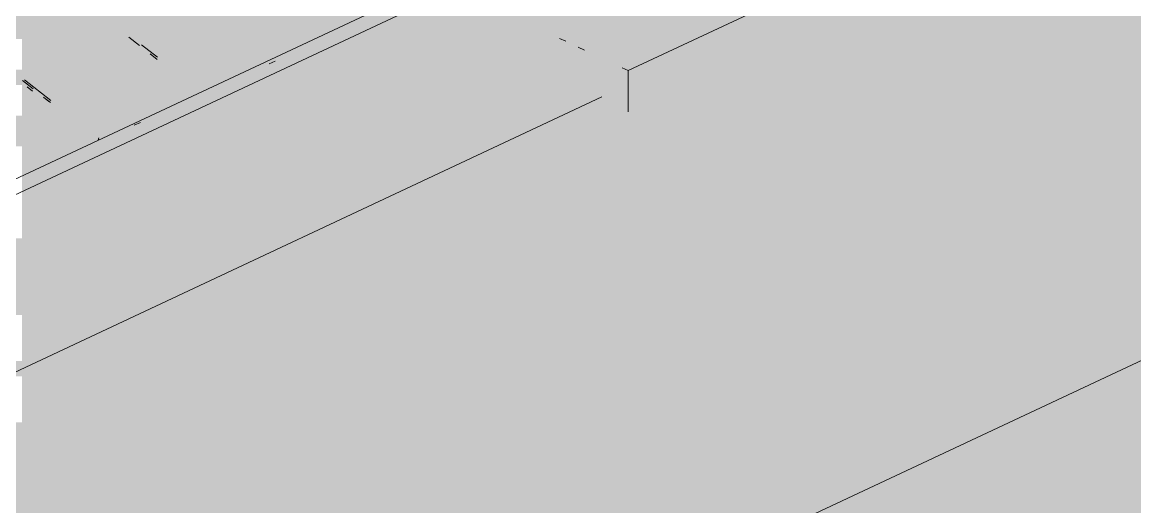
# Paper-space layout '03 3D Building and Roof' of a CAD drawing. Header units: millimetres. Extents: x 5 to 415, y 5 to 292.
# Drawn here: x 281.43 to 288.42, y 69.84 to 72.89 of the extents above; entities that cross this region are included whole.
import ezdxf

# ---------------------------------------------------------------- set-up
doc = ezdxf.new("R2010")
doc.units = ezdxf.units.MM
doc.layers.add('EXISTING', color=7, linetype='Continuous')
doc.layers.add('IMAGES', color=7, linetype='Continuous')

# ---------------------------------------------------------------- blocks, each defined once
blk = doc.blocks.new('SHEET_03')
at = {"layer": 'EXISTING', "color": 250, "lineweight": 9}
for p, q in [((263.2288, 58.9151), (329.7311, 90.136)), ((280.674, 71.5644), (284.4882, 73.355)), ((280.674, 71.4669), (284.4882, 73.2576)), ((285.2402, 72.5832), (286.6139, 73.2281)), ((282.1041, 72.7928), (282.1708, 72.7404)), ((282.2832, 72.6678), (282.1833, 72.7463)), ((284.8084, 72.7859), (284.8477, 72.7675)), ((282.2374, 72.6881), (282.2707, 72.662)), ((282.2802, 72.6541), (282.2469, 72.6803)), ((284.9262, 72.7306), (284.9654, 72.7122)), ((282.9846, 72.625), (283.0232, 72.6431)), ((285.2009, 72.6016), (285.2402, 72.5832)), ((281.6142, 72.3955), (281.4476, 72.5263)), ((285.2402, 72.5832), (285.2402, 72.3233)), ((281.4351, 72.5205), (281.5017, 72.4681)), ((281.4987, 72.4545), (281.4653, 72.4806)), ((278.4884, 69.3266), (285.0735, 72.4181)), ((281.5684, 72.4158), (281.6017, 72.3897)), ((281.6111, 72.3819), (281.5778, 72.408)), ((282.1375, 72.2394), (282.1761, 72.2575)), ((281.9111, 72.1464), (281.9141, 72.1601))]:
    blk.add_line(p, q, dxfattribs=at)
at = {"layer": 'IMAGES', "color": 7}
for points in [[(281.24, 72.8778), (281.7218, 72.8778), (281.24, 72.9742), (281.7218, 72.9742)], [(281.7218, 72.8778), (281.8182, 72.8778), (281.7218, 72.9742), (281.8182, 72.9742)], [(281.8182, 72.8778), (282.0109, 72.8778), (281.8182, 72.9742), (282.0109, 72.9742)], [(282.0109, 72.8778), (282.1073, 72.8778), (282.0109, 72.9742), (282.1073, 72.9742)], [(282.1073, 72.8778), (282.2036, 72.8778), (282.1073, 72.9742), (282.2036, 72.9742)], [(282.2036, 72.8778), (282.6855, 72.8778), (282.2036, 72.9742), (282.6855, 72.9742)], [(282.6855, 72.8778), (282.7818, 72.8778), (282.6855, 72.9742), (282.7818, 72.9742)], [(282.7818, 72.8778), (282.8782, 72.8778), (282.7818, 72.9742), (282.8782, 72.9742)], [(282.8782, 72.8778), (283.0709, 72.8778), (282.8782, 72.9742), (283.0709, 72.9742)], [(283.0709, 72.8778), (283.2636, 72.8778), (283.0709, 72.9742), (283.2636, 72.9742)], [(283.2636, 72.8778), (283.4564, 72.8778), (283.2636, 72.9742), (283.4564, 72.9742)], [(283.4564, 72.8778), (283.6491, 72.8778), (283.4564, 72.9742), (283.6491, 72.9742)], [(283.6491, 72.7814), (283.7455, 72.7814), (283.6491, 72.9742), (283.7455, 72.9742)], [(283.7455, 72.8778), (283.8418, 72.8778), (283.7455, 72.9742), (283.8418, 72.9742)], [(283.8418, 72.8778), (284.0345, 72.8778), (283.8418, 72.9742), (284.0345, 72.9742)], [(284.0345, 72.8778), (286.6364, 72.8778), (284.0345, 72.9742), (286.6364, 72.9742)], [(286.6364, 72.8778), (286.7327, 72.8778), (286.6364, 72.9742), (286.7327, 72.9742)], [(286.7327, 72.8778), (286.8291, 72.8778), (286.7327, 72.9742), (286.8291, 72.9742)], [(286.8291, 72.8778), (290.8764, 72.8778), (286.8291, 72.9742), (290.8764, 72.9742)], [(281.3364, 72.7814), (281.8182, 72.7814), (281.3364, 72.8778), (281.8182, 72.8778)], [(281.8182, 72.7814), (281.9145, 72.7814), (281.8182, 72.8778), (281.9145, 72.8778)], [(281.9145, 72.7814), (282.0109, 72.7814), (281.9145, 72.8778), (282.0109, 72.8778)], [(282.0109, 72.7814), (282.1073, 72.7814), (282.0109, 72.8778), (282.1073, 72.8778)], [(282.1073, 72.7814), (282.2036, 72.7814), (282.1073, 72.8778), (282.2036, 72.8778)], [(282.2036, 72.7814), (282.3, 72.7814), (282.2036, 72.8778), (282.3, 72.8778)], [(282.3, 72.7814), (282.7818, 72.7814), (282.3, 72.8778), (282.7818, 72.8778)], [(282.7818, 72.7814), (282.8782, 72.7814), (282.7818, 72.8778), (282.8782, 72.8778)], [(282.8782, 72.7814), (282.9745, 72.7814), (282.8782, 72.8778), (282.9745, 72.8778)], [(282.9745, 72.7814), (283.0709, 72.7814), (282.9745, 72.8778), (283.0709, 72.8778)], [(283.0709, 72.7814), (283.1673, 72.7814), (283.0709, 72.8778), (283.1673, 72.8778)], [(283.1673, 72.685), (283.2636, 72.685), (283.1673, 72.8778), (283.2636, 72.8778)], [(283.2636, 72.7814), (283.36, 72.7814), (283.2636, 72.8778), (283.36, 72.8778)], [(283.36, 72.7814), (283.4564, 72.7814), (283.36, 72.8778), (283.4564, 72.8778)], [(283.4564, 72.7814), (283.6491, 72.7814), (283.4564, 72.8778), (283.6491, 72.8778)], [(283.7455, 72.7814), (283.8418, 72.7814), (283.7455, 72.8778), (283.8418, 72.8778)], [(283.8418, 72.7814), (283.9382, 72.7814), (283.8418, 72.8778), (283.9382, 72.8778)], [(283.9382, 72.7814), (284.0345, 72.7814), (283.9382, 72.8778), (284.0345, 72.8778)], [(284.0345, 72.7814), (284.1309, 72.7814), (284.0345, 72.8778), (284.1309, 72.8778)], [(284.1309, 72.7814), (284.2273, 72.7814), (284.1309, 72.8778), (284.2273, 72.8778)], [(284.2273, 72.7814), (286.3473, 72.7814), (284.2273, 72.8778), (286.3473, 72.8778)], [(286.3473, 72.7814), (286.4436, 72.7814), (286.3473, 72.8778), (286.4436, 72.8778)], [(286.4436, 72.7814), (286.54, 72.7814), (286.4436, 72.8778), (286.54, 72.8778)], [(286.54, 72.7814), (286.6364, 72.7814), (286.54, 72.8778), (286.6364, 72.8778)], [(286.6364, 72.7814), (286.7327, 72.7814), (286.6364, 72.8778), (286.7327, 72.8778)], [(286.7327, 72.7814), (290.6836, 72.7814), (286.7327, 72.8778), (290.6836, 72.8778)], [(281.4327, 72.685), (281.9145, 72.685), (281.4327, 72.7814), (281.9145, 72.7814)], [(281.9145, 72.685), (282.0109, 72.685), (281.9145, 72.7814), (282.0109, 72.7814)], [(282.0109, 72.685), (282.1073, 72.685), (282.0109, 72.7814), (282.1073, 72.7814)], [(282.1073, 72.685), (282.3, 72.685), (282.1073, 72.7814), (282.3, 72.7814)], [(282.3, 72.685), (282.4927, 72.685), (282.3, 72.7814), (282.4927, 72.7814)], [(282.4927, 72.685), (282.6855, 72.685), (282.4927, 72.7814), (282.6855, 72.7814)], [(282.6855, 72.685), (282.8782, 72.685), (282.6855, 72.7814), (282.8782, 72.7814)], [(282.8782, 72.685), (282.9745, 72.685), (282.8782, 72.7814), (282.9745, 72.7814)], [(282.9745, 72.5886), (283.0709, 72.5886), (282.9745, 72.7814), (283.0709, 72.7814)], [(283.0709, 72.685), (283.1673, 72.685), (283.0709, 72.7814), (283.1673, 72.7814)], [(283.2636, 72.685), (283.36, 72.685), (283.2636, 72.7814), (283.36, 72.7814)], [(283.36, 72.685), (283.4564, 72.685), (283.36, 72.7814), (283.4564, 72.7814)], [(283.4564, 72.685), (283.6491, 72.685), (283.4564, 72.7814), (283.6491, 72.7814)], [(283.6491, 72.685), (283.7455, 72.685), (283.6491, 72.7814), (283.7455, 72.7814)], [(283.7455, 72.685), (283.8418, 72.685), (283.7455, 72.7814), (283.8418, 72.7814)], [(283.8418, 72.685), (283.9382, 72.685), (283.8418, 72.7814), (283.9382, 72.7814)], [(283.9382, 72.685), (284.0345, 72.685), (283.9382, 72.7814), (284.0345, 72.7814)], [(284.0345, 72.685), (284.1309, 72.685), (284.0345, 72.7814), (284.1309, 72.7814)], [(284.1309, 72.685), (284.2273, 72.685), (284.1309, 72.7814), (284.2273, 72.7814)], [(284.2273, 72.685), (284.3236, 72.685), (284.2273, 72.7814), (284.3236, 72.7814)], [(284.3236, 72.685), (286.1545, 72.685), (284.3236, 72.7814), (286.1545, 72.7814)], [(286.1545, 72.685), (286.3473, 72.685), (286.1545, 72.7814), (286.3473, 72.7814)], [(286.3473, 72.685), (286.4436, 72.685), (286.3473, 72.7814), (286.4436, 72.7814)], [(286.4436, 72.685), (286.54, 72.685), (286.4436, 72.7814), (286.54, 72.7814)], [(286.54, 72.685), (290.5873, 72.685), (286.54, 72.7814), (290.5873, 72.7814)], [(281.4327, 72.5886), (281.5291, 72.5886), (281.4327, 72.685), (281.5291, 72.685)], [(281.5291, 72.5886), (282.1073, 72.5886), (281.5291, 72.685), (282.1073, 72.685)], [(282.1073, 72.5886), (282.2036, 72.5886), (282.1073, 72.685), (282.2036, 72.685)], [(282.2036, 72.5886), (282.3964, 72.5886), (282.2036, 72.685), (282.3964, 72.685)], [(282.3964, 72.5886), (282.4927, 72.5886), (282.3964, 72.685), (282.4927, 72.685)], [(282.4927, 72.5886), (282.6855, 72.5886), (282.4927, 72.685), (282.6855, 72.685)], [(282.6855, 72.5886), (282.8782, 72.5886), (282.6855, 72.685), (282.8782, 72.685)], [(282.8782, 72.5886), (282.9745, 72.5886), (282.8782, 72.685), (282.9745, 72.685)], [(283.0709, 72.5886), (283.1673, 72.5886), (283.0709, 72.685), (283.1673, 72.685)], [(283.1673, 72.5886), (283.2636, 72.5886), (283.1673, 72.685), (283.2636, 72.685)], [(283.2636, 72.5886), (283.36, 72.5886), (283.2636, 72.685), (283.36, 72.685)], [(283.36, 72.5886), (283.4564, 72.5886), (283.36, 72.685), (283.4564, 72.685)], [(283.4564, 72.5886), (283.7455, 72.5886), (283.4564, 72.685), (283.7455, 72.685)], [(283.7455, 72.5886), (284.1309, 72.5886), (283.7455, 72.685), (284.1309, 72.685)], [(284.1309, 72.5886), (284.2273, 72.5886), (284.1309, 72.685), (284.2273, 72.685)], [(284.2273, 72.5886), (284.3236, 72.5886), (284.2273, 72.685), (284.3236, 72.685)], [(284.3236, 72.5886), (284.42, 72.5886), (284.3236, 72.685), (284.42, 72.685)], [(284.42, 72.5886), (284.5164, 72.5886), (284.42, 72.685), (284.5164, 72.685)], [(284.5164, 72.5886), (284.6127, 72.5886), (284.5164, 72.685), (284.6127, 72.685)], [(284.6127, 72.5886), (285.9618, 72.5886), (284.6127, 72.685), (285.9618, 72.685)], [(285.9618, 72.5886), (286.0582, 72.5886), (285.9618, 72.685), (286.0582, 72.685)], [(286.0582, 72.5886), (286.1545, 72.5886), (286.0582, 72.685), (286.1545, 72.685)], [(286.1545, 72.5886), (286.3473, 72.5886), (286.1545, 72.685), (286.3473, 72.685)], [(286.3473, 72.5886), (286.4436, 72.5886), (286.3473, 72.685), (286.4436, 72.685)], [(286.4436, 72.5886), (290.4909, 72.5886), (286.4436, 72.685), (290.4909, 72.685)], [(281.3364, 72.4922), (281.5291, 72.4922), (281.3364, 72.5886), (281.5291, 72.5886)], [(281.5291, 72.4922), (281.6255, 72.4922), (281.5291, 72.5886), (281.6255, 72.5886)], [(281.6255, 72.4922), (282.2036, 72.4922), (281.6255, 72.5886), (282.2036, 72.5886)], [(282.2036, 72.4922), (282.3, 72.4922), (282.2036, 72.5886), (282.3, 72.5886)], [(282.3, 72.4922), (282.3964, 72.4922), (282.3, 72.5886), (282.3964, 72.5886)], [(282.3964, 72.4922), (282.4927, 72.4922), (282.3964, 72.5886), (282.4927, 72.5886)], [(282.4927, 72.4922), (282.5891, 72.4922), (282.4927, 72.5886), (282.5891, 72.5886)], [(282.5891, 72.4922), (282.6855, 72.4922), (282.5891, 72.5886), (282.6855, 72.5886)], [(282.6855, 72.4922), (282.7818, 72.4922), (282.6855, 72.5886), (282.7818, 72.5886)], [(282.7818, 72.4922), (282.8782, 72.4922), (282.7818, 72.5886), (282.8782, 72.5886)], [(282.8782, 72.4922), (283.0709, 72.4922), (282.8782, 72.5886), (283.0709, 72.5886)], [(283.0709, 72.4922), (283.1673, 72.4922), (283.0709, 72.5886), (283.1673, 72.5886)], [(283.1673, 72.4922), (283.2636, 72.4922), (283.1673, 72.5886), (283.2636, 72.5886)], [(283.2636, 72.4922), (283.4564, 72.4922), (283.2636, 72.5886), (283.4564, 72.5886)], [(283.4564, 72.4922), (284.3236, 72.4922), (283.4564, 72.5886), (284.3236, 72.5886)], [(284.3236, 72.4922), (284.42, 72.4922), (284.3236, 72.5886), (284.42, 72.5886)], [(284.42, 72.4922), (284.5164, 72.4922), (284.42, 72.5886), (284.5164, 72.5886)], [(284.5164, 72.4922), (284.6127, 72.4922), (284.5164, 72.5886), (284.6127, 72.5886)], [(284.6127, 72.4922), (284.7091, 72.4922), (284.6127, 72.5886), (284.7091, 72.5886)], [(284.7091, 72.4922), (285.7691, 72.4922), (284.7091, 72.5886), (285.7691, 72.5886)], [(285.7691, 72.4922), (285.9618, 72.4922), (285.7691, 72.5886), (285.9618, 72.5886)], [(285.9618, 72.4922), (286.0582, 72.4922), (285.9618, 72.5886), (286.0582, 72.5886)], [(286.0582, 72.4922), (286.1545, 72.4922), (286.0582, 72.5886), (286.1545, 72.5886)], [(286.1545, 72.4922), (290.0091, 72.4922), (286.1545, 72.5886), (290.0091, 72.5886)], [(281.4327, 72.3958), (281.6255, 72.3958), (281.4327, 72.4922), (281.6255, 72.4922)], [(281.6255, 72.3958), (281.7218, 72.3958), (281.6255, 72.4922), (281.7218, 72.4922)], [(281.7218, 72.3958), (281.8182, 72.3958), (281.7218, 72.4922), (281.8182, 72.4922)], [(281.8182, 72.3958), (282.1073, 72.3958), (281.8182, 72.4922), (282.1073, 72.4922)], [(282.1073, 72.3958), (282.2036, 72.3958), (282.1073, 72.4922), (282.2036, 72.4922)], [(282.2036, 72.3958), (282.3, 72.3958), (282.2036, 72.4922), (282.3, 72.4922)], [(282.3, 72.3958), (282.4927, 72.3958), (282.3, 72.4922), (282.4927, 72.4922)], [(282.4927, 72.3958), (282.5891, 72.3958), (282.4927, 72.4922), (282.5891, 72.4922)], [(282.5891, 72.3958), (282.6855, 72.3958), (282.5891, 72.4922), (282.6855, 72.4922)], [(282.6855, 72.3958), (282.7818, 72.3958), (282.6855, 72.4922), (282.7818, 72.4922)], [(282.7818, 72.3958), (282.8782, 72.3958), (282.7818, 72.4922), (282.8782, 72.4922)], [(282.8782, 72.3958), (282.9745, 72.3958), (282.8782, 72.4922), (282.9745, 72.4922)], [(282.9745, 72.3958), (283.0709, 72.3958), (282.9745, 72.4922), (283.0709, 72.4922)], [(283.0709, 72.3958), (283.2636, 72.3958), (283.0709, 72.4922), (283.2636, 72.4922)], [(283.2636, 72.3958), (284.42, 72.3958), (283.2636, 72.4922), (284.42, 72.4922)], [(284.42, 72.3958), (284.5164, 72.3958), (284.42, 72.4922), (284.5164, 72.4922)], [(284.5164, 72.3958), (284.7091, 72.3958), (284.5164, 72.4922), (284.7091, 72.4922)], [(284.7091, 72.3958), (284.8055, 72.3958), (284.7091, 72.4922), (284.8055, 72.4922)], [(284.8055, 72.3958), (284.9018, 72.3958), (284.8055, 72.4922), (284.9018, 72.4922)], [(284.9018, 72.3958), (285.5764, 72.3958), (284.9018, 72.4922), (285.5764, 72.4922)], [(285.5764, 72.3958), (285.6727, 72.3958), (285.5764, 72.4922), (285.6727, 72.4922)], [(285.6727, 72.3958), (285.7691, 72.3958), (285.6727, 72.4922), (285.7691, 72.4922)], [(285.7691, 72.3958), (285.9618, 72.3958), (285.7691, 72.4922), (285.9618, 72.4922)], [(285.9618, 72.3958), (286.0582, 72.3958), (285.9618, 72.4922), (286.0582, 72.4922)], [(286.0582, 72.3958), (289.9127, 72.3958), (286.0582, 72.4922), (289.9127, 72.4922)], [(281.4327, 72.2994), (281.5291, 72.2994), (281.4327, 72.3958), (281.5291, 72.3958)], [(281.5291, 72.2994), (281.6255, 72.2994), (281.5291, 72.3958), (281.6255, 72.3958)], [(281.6255, 72.2994), (281.7218, 72.2994), (281.6255, 72.3958), (281.7218, 72.3958)], [(281.7218, 72.2994), (281.8182, 72.2994), (281.7218, 72.3958), (281.8182, 72.3958)], [(281.8182, 72.2994), (282.1073, 72.2994), (281.8182, 72.3958), (282.1073, 72.3958)], [(282.1073, 72.2994), (282.2036, 72.2994), (282.1073, 72.3958), (282.2036, 72.3958)], [(282.2036, 72.2994), (282.3964, 72.2994), (282.2036, 72.3958), (282.3964, 72.3958)], [(282.3964, 72.2994), (282.4927, 72.2994), (282.3964, 72.3958), (282.4927, 72.3958)], [(282.4927, 72.2994), (282.6855, 72.2994), (282.4927, 72.3958), (282.6855, 72.3958)], [(282.6855, 72.2994), (282.7818, 72.2994), (282.6855, 72.3958), (282.7818, 72.3958)], [(282.7818, 72.2994), (282.8782, 72.2994), (282.7818, 72.3958), (282.8782, 72.3958)], [(282.8782, 72.2994), (283.0709, 72.2994), (282.8782, 72.3958), (283.0709, 72.3958)], [(283.0709, 72.2994), (284.2273, 72.2994), (283.0709, 72.3958), (284.2273, 72.3958)], [(284.2273, 72.2994), (284.3236, 72.2994), (284.2273, 72.3958), (284.3236, 72.3958)], [(284.3236, 72.2994), (284.5164, 72.2994), (284.3236, 72.3958), (284.5164, 72.3958)], [(284.5164, 72.2994), (284.6127, 72.2994), (284.5164, 72.3958), (284.6127, 72.3958)], [(284.6127, 72.2994), (284.7091, 72.2994), (284.6127, 72.3958), (284.7091, 72.3958)], [(284.7091, 72.2994), (285.0945, 72.2994), (284.7091, 72.3958), (285.0945, 72.3958)], [(285.0945, 72.2994), (285.1909, 72.2994), (285.0945, 72.3958), (285.1909, 72.3958)], [(285.1909, 72.2994), (285.2873, 72.2994), (285.1909, 72.3958), (285.2873, 72.3958)], [(285.2873, 72.2994), (285.48, 72.2994), (285.2873, 72.3958), (285.48, 72.3958)], [(285.48, 72.2994), (285.5764, 72.2994), (285.48, 72.3958), (285.5764, 72.3958)], [(285.5764, 72.2994), (285.7691, 72.2994), (285.5764, 72.3958), (285.7691, 72.3958)], [(285.7691, 72.2994), (289.72, 72.2994), (285.7691, 72.3958), (289.72, 72.3958)], [(281.0473, 72.203), (281.5291, 72.203), (281.0473, 72.2994), (281.5291, 72.2994)], [(281.5291, 72.203), (281.6255, 72.203), (281.5291, 72.2994), (281.6255, 72.2994)], [(281.6255, 72.203), (281.7218, 72.203), (281.6255, 72.2994), (281.7218, 72.2994)], [(281.7218, 72.203), (281.8182, 72.203), (281.7218, 72.2994), (281.8182, 72.2994)], [(281.8182, 72.203), (281.9145, 72.203), (281.8182, 72.2994), (281.9145, 72.2994)], [(281.9145, 72.1065), (282.0109, 72.1065), (281.9145, 72.2994), (282.0109, 72.2994)], [(282.0109, 72.203), (282.1073, 72.203), (282.0109, 72.2994), (282.1073, 72.2994)], [(282.1073, 72.203), (282.2036, 72.203), (282.1073, 72.2994), (282.2036, 72.2994)], [(282.2036, 72.203), (282.3, 72.203), (282.2036, 72.2994), (282.3, 72.2994)], [(282.3, 72.203), (282.4927, 72.203), (282.3, 72.2994), (282.4927, 72.2994)], [(282.4927, 72.203), (282.5891, 72.203), (282.4927, 72.2994), (282.5891, 72.2994)], [(282.5891, 72.203), (282.6855, 72.203), (282.5891, 72.2994), (282.6855, 72.2994)], [(282.6855, 72.203), (282.8782, 72.203), (282.6855, 72.2994), (282.8782, 72.2994)], [(282.8782, 72.203), (284.1309, 72.203), (282.8782, 72.2994), (284.1309, 72.2994)], [(284.1309, 72.203), (284.2273, 72.203), (284.1309, 72.2994), (284.2273, 72.2994)], [(284.2273, 72.203), (284.3236, 72.203), (284.2273, 72.2994), (284.3236, 72.2994)], [(284.3236, 72.203), (284.42, 72.203), (284.3236, 72.2994), (284.42, 72.2994)], [(284.42, 72.203), (284.5164, 72.203), (284.42, 72.2994), (284.5164, 72.2994)], [(284.5164, 72.203), (284.6127, 72.203), (284.5164, 72.2994), (284.6127, 72.2994)], [(284.6127, 72.203), (284.8055, 72.203), (284.6127, 72.2994), (284.8055, 72.2994)], [(284.8055, 72.203), (284.9018, 72.203), (284.8055, 72.2994), (284.9018, 72.2994)], [(284.9018, 72.203), (284.9982, 72.203), (284.9018, 72.2994), (284.9982, 72.2994)], [(284.9982, 72.203), (285.0945, 72.203), (284.9982, 72.2994), (285.0945, 72.2994)], [(285.0945, 72.203), (285.1909, 72.203), (285.0945, 72.2994), (285.1909, 72.2994)], [(285.1909, 72.203), (285.2873, 72.203), (285.1909, 72.2994), (285.2873, 72.2994)], [(285.2873, 72.203), (285.5764, 72.203), (285.2873, 72.2994), (285.5764, 72.2994)], [(285.5764, 72.203), (289.4309, 72.203), (285.5764, 72.2994), (289.4309, 72.2994)], [(281.1436, 72.1065), (281.5291, 72.1065), (281.1436, 72.203), (281.5291, 72.203)], [(281.5291, 72.1065), (281.6255, 72.1065), (281.5291, 72.203), (281.6255, 72.203)], [(281.6255, 72.1065), (281.7218, 72.1065), (281.6255, 72.203), (281.7218, 72.203)], [(281.7218, 72.1065), (281.9145, 72.1065), (281.7218, 72.203), (281.9145, 72.203)], [(282.0109, 72.1065), (282.1073, 72.1065), (282.0109, 72.203), (282.1073, 72.203)], [(282.1073, 72.1065), (282.2036, 72.1065), (282.1073, 72.203), (282.2036, 72.203)], [(282.2036, 72.1065), (282.3, 72.1065), (282.2036, 72.203), (282.3, 72.203)], [(282.3, 72.1065), (282.3964, 72.1065), (282.3, 72.203), (282.3964, 72.203)], [(282.3964, 72.1065), (282.4927, 72.1065), (282.3964, 72.203), (282.4927, 72.203)], [(282.4927, 72.1065), (282.6855, 72.1065), (282.4927, 72.203), (282.6855, 72.203)], [(282.6855, 72.1065), (283.8418, 72.1065), (282.6855, 72.203), (283.8418, 72.203)], [(283.8418, 72.1065), (284.0345, 72.1065), (283.8418, 72.203), (284.0345, 72.203)], [(284.0345, 72.1065), (284.1309, 72.1065), (284.0345, 72.203), (284.1309, 72.203)], [(284.1309, 72.1065), (284.2273, 72.1065), (284.1309, 72.203), (284.2273, 72.203)], [(284.2273, 72.1065), (284.3236, 72.1065), (284.2273, 72.203), (284.3236, 72.203)], [(284.3236, 72.1065), (284.6127, 72.1065), (284.3236, 72.203), (284.6127, 72.203)], [(284.6127, 72.1065), (284.7091, 72.1065), (284.6127, 72.203), (284.7091, 72.203)], [(284.7091, 72.1065), (284.8055, 72.1065), (284.7091, 72.203), (284.8055, 72.203)], [(284.8055, 72.1065), (284.9018, 72.1065), (284.8055, 72.203), (284.9018, 72.203)], [(284.9018, 72.1065), (285.0945, 72.1065), (284.9018, 72.203), (285.0945, 72.203)], [(285.0945, 72.1065), (285.1909, 72.1065), (285.0945, 72.203), (285.1909, 72.203)], [(285.1909, 72.1065), (285.2873, 72.1065), (285.1909, 72.203), (285.2873, 72.203)], [(285.2873, 72.1065), (289.3345, 72.1065), (285.2873, 72.203), (289.3345, 72.203)], [(281.4327, 72.0101), (281.5291, 72.0101), (281.4327, 72.1065), (281.5291, 72.1065)], [(281.5291, 72.0101), (281.6255, 72.0101), (281.5291, 72.1065), (281.6255, 72.1065)], [(281.6255, 72.0101), (281.7218, 72.0101), (281.6255, 72.1065), (281.7218, 72.1065)], [(281.7218, 72.0101), (281.8182, 72.0101), (281.7218, 72.1065), (281.8182, 72.1065)], [(281.8182, 72.0101), (281.9145, 72.0101), (281.8182, 72.1065), (281.9145, 72.1065)], [(281.9145, 72.0101), (282.0109, 72.0101), (281.9145, 72.1065), (282.0109, 72.1065)], [(282.0109, 72.0101), (282.1073, 72.0101), (282.0109, 72.1065), (282.1073, 72.1065)], [(282.1073, 72.0101), (282.3, 72.0101), (282.1073, 72.1065), (282.3, 72.1065)], [(282.3, 72.0101), (282.3964, 72.0101), (282.3, 72.1065), (282.3964, 72.1065)], [(282.3964, 72.0101), (282.4927, 72.0101), (282.3964, 72.1065), (282.4927, 72.1065)], [(282.4927, 72.0101), (283.6491, 72.0101), (282.4927, 72.1065), (283.6491, 72.1065)], [(283.6491, 72.0101), (283.8418, 72.0101), (283.6491, 72.1065), (283.8418, 72.1065)], [(283.8418, 72.0101), (283.9382, 72.0101), (283.8418, 72.1065), (283.9382, 72.1065)], [(283.9382, 72.0101), (284.0345, 72.0101), (283.9382, 72.1065), (284.0345, 72.1065)], [(284.0345, 72.0101), (284.1309, 72.0101), (284.0345, 72.1065), (284.1309, 72.1065)], [(284.1309, 72.0101), (284.3236, 72.0101), (284.1309, 72.1065), (284.3236, 72.1065)], [(284.3236, 72.0101), (284.42, 72.0101), (284.3236, 72.1065), (284.42, 72.1065)], [(284.42, 72.0101), (284.5164, 72.0101), (284.42, 72.1065), (284.5164, 72.1065)], [(284.5164, 72.0101), (284.6127, 72.0101), (284.5164, 72.1065), (284.6127, 72.1065)], [(284.6127, 72.0101), (284.7091, 72.0101), (284.6127, 72.1065), (284.7091, 72.1065)], [(284.7091, 72.0101), (284.8055, 72.0101), (284.7091, 72.1065), (284.8055, 72.1065)], [(284.8055, 72.0101), (284.9018, 72.0101), (284.8055, 72.1065), (284.9018, 72.1065)], [(284.9018, 72.0101), (289.2382, 72.0101), (284.9018, 72.1065), (289.2382, 72.1065)], [(281.4327, 71.9137), (281.5291, 71.9137), (281.4327, 72.0101), (281.5291, 72.0101)], [(281.5291, 71.9137), (281.6255, 71.9137), (281.5291, 72.0101), (281.6255, 72.0101)], [(281.6255, 71.9137), (281.7218, 71.9137), (281.6255, 72.0101), (281.7218, 72.0101)], [(281.7218, 71.9137), (281.8182, 71.9137), (281.7218, 72.0101), (281.8182, 72.0101)], [(281.8182, 71.9137), (281.9145, 71.9137), (281.8182, 72.0101), (281.9145, 72.0101)], [(281.9145, 71.9137), (282.0109, 71.9137), (281.9145, 72.0101), (282.0109, 72.0101)], [(282.0109, 71.9137), (282.1073, 71.9137), (282.0109, 72.0101), (282.1073, 72.0101)], [(282.1073, 71.9137), (282.3, 71.9137), (282.1073, 72.0101), (282.3, 72.0101)], [(282.3, 71.9137), (283.5527, 71.9137), (282.3, 72.0101), (283.5527, 72.0101)], [(283.5527, 71.9137), (283.6491, 71.9137), (283.5527, 72.0101), (283.6491, 72.0101)], [(283.6491, 71.9137), (283.7455, 71.9137), (283.6491, 72.0101), (283.7455, 72.0101)], [(283.7455, 71.9137), (283.8418, 71.9137), (283.7455, 72.0101), (283.8418, 72.0101)], [(283.8418, 71.9137), (284.2273, 71.9137), (283.8418, 72.0101), (284.2273, 72.0101)], [(284.2273, 71.9137), (284.3236, 71.9137), (284.2273, 72.0101), (284.3236, 72.0101)], [(284.3236, 71.9137), (284.42, 71.9137), (284.3236, 72.0101), (284.42, 72.0101)], [(284.42, 71.9137), (284.5164, 71.9137), (284.42, 72.0101), (284.5164, 72.0101)], [(284.5164, 71.9137), (284.6127, 71.9137), (284.5164, 72.0101), (284.6127, 72.0101)], [(284.6127, 71.9137), (284.7091, 71.9137), (284.6127, 72.0101), (284.7091, 72.0101)], [(284.7091, 71.9137), (288.8527, 71.9137), (284.7091, 72.0101), (288.8527, 72.0101)], [(281.4327, 71.7209), (281.5291, 71.7209), (281.4327, 71.9137), (281.5291, 71.9137)], [(281.5291, 71.8173), (281.6255, 71.8173), (281.5291, 71.9137), (281.6255, 71.9137)], [(281.6255, 71.8173), (281.7218, 71.8173), (281.6255, 71.9137), (281.7218, 71.9137)], [(281.7218, 71.8173), (281.8182, 71.8173), (281.7218, 71.9137), (281.8182, 71.9137)], [(281.8182, 71.8173), (282.0109, 71.8173), (281.8182, 71.9137), (282.0109, 71.9137)], [(282.0109, 71.8173), (283.2636, 71.8173), (282.0109, 71.9137), (283.2636, 71.9137)], [(283.2636, 71.8173), (283.4564, 71.8173), (283.2636, 71.9137), (283.4564, 71.9137)], [(283.4564, 71.8173), (283.5527, 71.8173), (283.4564, 71.9137), (283.5527, 71.9137)], [(283.5527, 71.8173), (283.6491, 71.8173), (283.5527, 71.9137), (283.6491, 71.9137)], [(283.6491, 71.8173), (283.7455, 71.8173), (283.6491, 71.9137), (283.7455, 71.9137)], [(283.7455, 71.8173), (284.0345, 71.8173), (283.7455, 71.9137), (284.0345, 71.9137)], [(284.0345, 71.8173), (284.1309, 71.8173), (284.0345, 71.9137), (284.1309, 71.9137)], [(284.1309, 71.8173), (284.2273, 71.8173), (284.1309, 71.9137), (284.2273, 71.9137)], [(284.2273, 71.8173), (284.42, 71.8173), (284.2273, 71.9137), (284.42, 71.9137)], [(284.42, 71.8173), (288.5636, 71.8173), (284.42, 71.9137), (288.5636, 71.9137)], [(281.5291, 71.7209), (281.6255, 71.7209), (281.5291, 71.8173), (281.6255, 71.8173)], [(281.6255, 71.7209), (281.7218, 71.7209), (281.6255, 71.8173), (281.7218, 71.8173)], [(281.7218, 71.7209), (281.8182, 71.7209), (281.7218, 71.8173), (281.8182, 71.8173)], [(281.8182, 71.7209), (283.0709, 71.7209), (281.8182, 71.8173), (283.0709, 71.8173)], [(283.0709, 71.7209), (283.1673, 71.7209), (283.0709, 71.8173), (283.1673, 71.8173)], [(283.1673, 71.7209), (283.2636, 71.7209), (283.1673, 71.8173), (283.2636, 71.8173)], [(283.2636, 71.7209), (283.36, 71.7209), (283.2636, 71.8173), (283.36, 71.8173)], [(283.36, 71.7209), (283.4564, 71.7209), (283.36, 71.8173), (283.4564, 71.8173)], [(283.4564, 71.7209), (283.5527, 71.7209), (283.4564, 71.8173), (283.5527, 71.8173)], [(283.5527, 71.7209), (283.8418, 71.7209), (283.5527, 71.8173), (283.8418, 71.8173)], [(283.8418, 71.7209), (283.9382, 71.7209), (283.8418, 71.8173), (283.9382, 71.8173)], [(283.9382, 71.7209), (284.0345, 71.7209), (283.9382, 71.8173), (284.0345, 71.8173)], [(284.0345, 71.7209), (284.1309, 71.7209), (284.0345, 71.8173), (284.1309, 71.8173)], [(284.1309, 71.7209), (284.2273, 71.7209), (284.1309, 71.8173), (284.2273, 71.8173)], [(284.2273, 71.7209), (288.4673, 71.7209), (284.2273, 71.8173), (288.4673, 71.8173)], [(281.4327, 71.6245), (281.6255, 71.6245), (281.4327, 71.7209), (281.6255, 71.7209)], [(281.6255, 71.6245), (281.7218, 71.6245), (281.6255, 71.7209), (281.7218, 71.7209)], [(281.7218, 71.6245), (282.8782, 71.6245), (281.7218, 71.7209), (282.8782, 71.7209)], [(282.8782, 71.6245), (283.0709, 71.6245), (282.8782, 71.7209), (283.0709, 71.7209)], [(283.0709, 71.6245), (283.1673, 71.6245), (283.0709, 71.7209), (283.1673, 71.7209)], [(283.1673, 71.6245), (283.2636, 71.6245), (283.1673, 71.7209), (283.2636, 71.7209)], [(283.2636, 71.6245), (283.36, 71.6245), (283.2636, 71.7209), (283.36, 71.7209)], [(283.36, 71.6245), (283.6491, 71.6245), (283.36, 71.7209), (283.6491, 71.7209)], [(283.6491, 71.6245), (283.7455, 71.6245), (283.6491, 71.7209), (283.7455, 71.7209)], [(283.7455, 71.6245), (283.8418, 71.6245), (283.7455, 71.7209), (283.8418, 71.7209)], [(283.8418, 71.6245), (284.0345, 71.6245), (283.8418, 71.7209), (284.0345, 71.7209)], [(284.0345, 71.6245), (284.1309, 71.6245), (284.0345, 71.7209), (284.1309, 71.7209)], [(284.1309, 71.6245), (288.1782, 71.6245), (284.1309, 71.7209), (288.1782, 71.7209)], [(288.1782, 71.6245), (288.2745, 71.6245), (288.1782, 71.7209), (288.2745, 71.7209)], [(288.2745, 71.6245), (288.3709, 71.6245), (288.2745, 71.7209), (288.3709, 71.7209)], [(288.3709, 71.6245), (288.4673, 71.6245), (288.3709, 71.7209), (288.4673, 71.7209)], [(281.4327, 71.5281), (282.6855, 71.5281), (281.4327, 71.6245), (282.6855, 71.6245)], [(282.6855, 71.5281), (282.8782, 71.5281), (282.6855, 71.6245), (282.8782, 71.6245)], [(282.8782, 71.5281), (282.9745, 71.5281), (282.8782, 71.6245), (282.9745, 71.6245)], [(282.9745, 71.5281), (283.0709, 71.5281), (282.9745, 71.6245), (283.0709, 71.6245)], [(283.0709, 71.5281), (283.1673, 71.5281), (283.0709, 71.6245), (283.1673, 71.6245)], [(283.1673, 71.5281), (283.2636, 71.5281), (283.1673, 71.6245), (283.2636, 71.6245)], [(283.2636, 71.5281), (283.4564, 71.5281), (283.2636, 71.6245), (283.4564, 71.6245)], [(283.4564, 71.5281), (283.5527, 71.5281), (283.4564, 71.6245), (283.5527, 71.6245)], [(283.5527, 71.5281), (283.6491, 71.5281), (283.5527, 71.6245), (283.6491, 71.6245)], [(283.6491, 71.5281), (283.7455, 71.5281), (283.6491, 71.6245), (283.7455, 71.6245)], [(283.7455, 71.5281), (283.8418, 71.5281), (283.7455, 71.6245), (283.8418, 71.6245)], [(283.8418, 71.5281), (288.0818, 71.5281), (283.8418, 71.6245), (288.0818, 71.6245)], [(288.0818, 71.5281), (288.2745, 71.5281), (288.0818, 71.6245), (288.2745, 71.6245)], [(288.2745, 71.5281), (288.3709, 71.5281), (288.2745, 71.6245), (288.3709, 71.6245)], [(288.3709, 71.5281), (288.4673, 71.5281), (288.3709, 71.6245), (288.4673, 71.6245)], [(281.3364, 71.4317), (282.3964, 71.4317), (281.3364, 71.5281), (282.3964, 71.5281)], [(282.3964, 71.4317), (282.4927, 71.4317), (282.3964, 71.5281), (282.4927, 71.5281)], [(282.4927, 71.4317), (282.5891, 71.4317), (282.4927, 71.5281), (282.5891, 71.5281)], [(282.5891, 71.4317), (282.6855, 71.4317), (282.5891, 71.5281), (282.6855, 71.5281)], [(282.6855, 71.4317), (282.8782, 71.4317), (282.6855, 71.5281), (282.8782, 71.5281)], [(282.8782, 71.4317), (283.1673, 71.4317), (282.8782, 71.5281), (283.1673, 71.5281)], [(283.1673, 71.4317), (283.2636, 71.4317), (283.1673, 71.5281), (283.2636, 71.5281)], [(283.2636, 71.4317), (283.36, 71.4317), (283.2636, 71.5281), (283.36, 71.5281)], [(283.36, 71.4317), (283.4564, 71.4317), (283.36, 71.5281), (283.4564, 71.5281)], [(283.4564, 71.4317), (283.6491, 71.4317), (283.4564, 71.5281), (283.6491, 71.5281)], [(283.6491, 71.4317), (283.7455, 71.4317), (283.6491, 71.5281), (283.7455, 71.5281)], [(283.7455, 71.4317), (287.8891, 71.4317), (283.7455, 71.5281), (287.8891, 71.5281)], [(287.8891, 71.4317), (287.9855, 71.4317), (287.8891, 71.5281), (287.9855, 71.5281)], [(287.9855, 71.4317), (288.0818, 71.4317), (287.9855, 71.5281), (288.0818, 71.5281)], [(288.0818, 71.4317), (288.1782, 71.4317), (288.0818, 71.5281), (288.1782, 71.5281)], [(288.1782, 71.4317), (288.2745, 71.4317), (288.1782, 71.5281), (288.2745, 71.5281)], [(288.2745, 71.4317), (289.6236, 71.4317), (288.2745, 71.5281), (289.6236, 71.5281)], [(280.9509, 71.3353), (282.2036, 71.3353), (280.9509, 71.4317), (282.2036, 71.4317)], [(282.2036, 71.3353), (282.3, 71.3353), (282.2036, 71.4317), (282.3, 71.4317)], [(282.3, 71.3353), (282.3964, 71.3353), (282.3, 71.4317), (282.3964, 71.4317)], [(282.3964, 71.3353), (282.4927, 71.3353), (282.3964, 71.4317), (282.4927, 71.4317)], [(282.4927, 71.3353), (282.5891, 71.3353), (282.4927, 71.4317), (282.5891, 71.4317)], [(282.5891, 71.3353), (282.6855, 71.3353), (282.5891, 71.4317), (282.6855, 71.4317)], [(282.6855, 71.3353), (282.8782, 71.3353), (282.6855, 71.4317), (282.8782, 71.4317)], [(282.8782, 71.3353), (283.0709, 71.3353), (282.8782, 71.4317), (283.0709, 71.4317)], [(283.0709, 71.3353), (283.1673, 71.3353), (283.0709, 71.4317), (283.1673, 71.4317)], [(283.1673, 71.3353), (283.2636, 71.3353), (283.1673, 71.4317), (283.2636, 71.4317)], [(283.2636, 71.3353), (283.4564, 71.3353), (283.2636, 71.4317), (283.4564, 71.4317)], [(283.4564, 71.3353), (287.5036, 71.3353), (283.4564, 71.4317), (287.5036, 71.4317)], [(287.5036, 71.3353), (287.6, 71.3353), (287.5036, 71.4317), (287.6, 71.4317)], [(287.6, 71.3353), (287.6964, 71.3353), (287.6, 71.4317), (287.6964, 71.4317)], [(287.6964, 71.3353), (287.8891, 71.3353), (287.6964, 71.4317), (287.8891, 71.4317)], [(287.8891, 71.3353), (288.0818, 71.3353), (287.8891, 71.4317), (288.0818, 71.4317)], [(288.0818, 71.3353), (288.1782, 71.3353), (288.0818, 71.4317), (288.1782, 71.4317)], [(288.1782, 71.3353), (288.2745, 71.3353), (288.1782, 71.4317), (288.2745, 71.4317)], [(288.2745, 71.3353), (289.4309, 71.3353), (288.2745, 71.4317), (289.4309, 71.4317)], [(280.8545, 71.2389), (282.1073, 71.2389), (280.8545, 71.3353), (282.1073, 71.3353)], [(282.1073, 71.2389), (282.2036, 71.2389), (282.1073, 71.3353), (282.2036, 71.3353)], [(282.2036, 71.2389), (282.3, 71.2389), (282.2036, 71.3353), (282.3, 71.3353)], [(282.3, 71.2389), (282.3964, 71.2389), (282.3, 71.3353), (282.3964, 71.3353)], [(282.3964, 71.2389), (282.4927, 71.2389), (282.3964, 71.3353), (282.4927, 71.3353)], [(282.4927, 71.2389), (282.7818, 71.2389), (282.4927, 71.3353), (282.7818, 71.3353)], [(282.7818, 71.2389), (282.8782, 71.2389), (282.7818, 71.3353), (282.8782, 71.3353)], [(282.8782, 71.2389), (283.0709, 71.2389), (282.8782, 71.3353), (283.0709, 71.3353)], [(283.0709, 71.2389), (283.2636, 71.2389), (283.0709, 71.3353), (283.2636, 71.3353)], [(283.2636, 71.2389), (287.5036, 71.2389), (283.2636, 71.3353), (287.5036, 71.3353)], [(287.5036, 71.2389), (287.6, 71.2389), (287.5036, 71.3353), (287.6, 71.3353)], [(287.6, 71.2389), (287.6964, 71.2389), (287.6, 71.3353), (287.6964, 71.3353)], [(287.6964, 71.2389), (287.7927, 71.2389), (287.6964, 71.3353), (287.7927, 71.3353)], [(287.7927, 71.2389), (287.8891, 71.2389), (287.7927, 71.3353), (287.8891, 71.3353)], [(287.8891, 71.2389), (287.9855, 71.2389), (287.8891, 71.3353), (287.9855, 71.3353)], [(287.9855, 71.2389), (288.0818, 71.2389), (287.9855, 71.3353), (288.0818, 71.3353)], [(288.0818, 71.2389), (289.2382, 71.2389), (288.0818, 71.3353), (289.2382, 71.3353)], [(280.5655, 71.1425), (281.8182, 71.1425), (280.5655, 71.2389), (281.8182, 71.2389)], [(281.8182, 71.1425), (281.9145, 71.1425), (281.8182, 71.2389), (281.9145, 71.2389)], [(281.9145, 71.1425), (282.1073, 71.1425), (281.9145, 71.2389), (282.1073, 71.2389)], [(282.1073, 71.1425), (282.2036, 71.1425), (282.1073, 71.2389), (282.2036, 71.2389)], [(282.2036, 71.1425), (282.3, 71.1425), (282.2036, 71.2389), (282.3, 71.2389)], [(282.3, 71.1425), (282.5891, 71.1425), (282.3, 71.2389), (282.5891, 71.2389)], [(282.5891, 71.1425), (282.6855, 71.1425), (282.5891, 71.2389), (282.6855, 71.2389)], [(282.6855, 71.1425), (282.7818, 71.1425), (282.6855, 71.2389), (282.7818, 71.2389)], [(282.7818, 71.1425), (282.8782, 71.1425), (282.7818, 71.2389), (282.8782, 71.2389)], [(282.8782, 71.1425), (282.9745, 71.1425), (282.8782, 71.2389), (282.9745, 71.2389)], [(282.9745, 71.1425), (287.4073, 71.1425), (282.9745, 71.2389), (287.4073, 71.2389)], [(287.4073, 71.1425), (287.5036, 71.1425), (287.4073, 71.2389), (287.5036, 71.2389)], [(287.5036, 71.1425), (287.6, 71.1425), (287.5036, 71.2389), (287.6, 71.2389)], [(287.6, 71.1425), (287.6964, 71.1425), (287.6, 71.2389), (287.6964, 71.2389)], [(287.6964, 71.1425), (287.8891, 71.1425), (287.6964, 71.2389), (287.8891, 71.2389)], [(287.8891, 71.1425), (289.0455, 71.1425), (287.8891, 71.2389), (289.0455, 71.2389)], [(280.4691, 71.0461), (281.6255, 71.0461), (280.4691, 71.1425), (281.6255, 71.1425)], [(281.6255, 71.0461), (281.8182, 71.0461), (281.6255, 71.1425), (281.8182, 71.1425)], [(281.8182, 71.0461), (281.9145, 71.0461), (281.8182, 71.1425), (281.9145, 71.1425)], [(281.9145, 71.0461), (282.0109, 71.0461), (281.9145, 71.1425), (282.0109, 71.1425)], [(282.0109, 71.0461), (282.1073, 71.0461), (282.0109, 71.1425), (282.1073, 71.1425)], [(282.1073, 71.0461), (282.3, 71.0461), (282.1073, 71.1425), (282.3, 71.1425)], [(282.3, 71.0461), (282.4927, 71.0461), (282.3, 71.1425), (282.4927, 71.1425)], [(282.4927, 71.0461), (282.5891, 71.0461), (282.4927, 71.1425), (282.5891, 71.1425)], [(282.5891, 71.0461), (282.6855, 71.0461), (282.5891, 71.1425), (282.6855, 71.1425)], [(282.6855, 71.0461), (282.8782, 71.0461), (282.6855, 71.1425), (282.8782, 71.1425)], [(282.8782, 71.0461), (287.0218, 71.0461), (282.8782, 71.1425), (287.0218, 71.1425)], [(287.0218, 71.0461), (287.3109, 71.0461), (287.0218, 71.1425), (287.3109, 71.1425)], [(287.3109, 71.0461), (287.4073, 71.0461), (287.3109, 71.1425), (287.4073, 71.1425)], [(287.4073, 71.0461), (287.5036, 71.0461), (287.4073, 71.1425), (287.5036, 71.1425)], [(287.5036, 71.0461), (287.6, 71.0461), (287.5036, 71.1425), (287.6, 71.1425)], [(287.6, 71.0461), (287.6964, 71.0461), (287.6, 71.1425), (287.6964, 71.1425)], [(287.6964, 71.0461), (288.8527, 71.0461), (287.6964, 71.1425), (288.8527, 71.1425)], [(281.4327, 70.9497), (281.6255, 70.9497), (281.4327, 71.0461), (281.6255, 71.0461)], [(281.6255, 70.9497), (281.7218, 70.9497), (281.6255, 71.0461), (281.7218, 71.0461)], [(281.7218, 70.9497), (281.8182, 70.9497), (281.7218, 71.0461), (281.8182, 71.0461)], [(281.8182, 70.9497), (281.9145, 70.9497), (281.8182, 71.0461), (281.9145, 71.0461)], [(281.9145, 70.9497), (282.1073, 70.9497), (281.9145, 71.0461), (282.1073, 71.0461)], [(282.1073, 70.9497), (282.2036, 70.9497), (282.1073, 71.0461), (282.2036, 71.0461)], [(282.2036, 70.9497), (282.3, 70.9497), (282.2036, 71.0461), (282.3, 71.0461)], [(282.3, 70.9497), (282.3964, 70.9497), (282.3, 71.0461), (282.3964, 71.0461)], [(282.3964, 70.9497), (282.5891, 70.9497), (282.3964, 71.0461), (282.5891, 71.0461)], [(282.5891, 70.9497), (282.6855, 70.9497), (282.5891, 71.0461), (282.6855, 71.0461)], [(282.6855, 70.9497), (286.9255, 70.9497), (282.6855, 71.0461), (286.9255, 71.0461)], [(286.9255, 70.9497), (287.0218, 70.9497), (286.9255, 71.0461), (287.0218, 71.0461)], [(287.0218, 70.9497), (287.1182, 70.9497), (287.0218, 71.0461), (287.1182, 71.0461)], [(287.1182, 70.9497), (287.2145, 70.9497), (287.1182, 71.0461), (287.2145, 71.0461)], [(287.2145, 70.9497), (287.3109, 70.9497), (287.2145, 71.0461), (287.3109, 71.0461)], [(287.3109, 70.9497), (288.5636, 70.9497), (287.3109, 71.0461), (288.5636, 71.0461)], [(281.4327, 70.8533), (281.5291, 70.8533), (281.4327, 70.9497), (281.5291, 70.9497)], [(281.5291, 70.8533), (281.6255, 70.8533), (281.5291, 70.9497), (281.6255, 70.9497)], [(281.6255, 70.8533), (281.9145, 70.8533), (281.6255, 70.9497), (281.9145, 70.9497)], [(281.9145, 70.8533), (282.0109, 70.8533), (281.9145, 70.9497), (282.0109, 70.9497)], [(282.0109, 70.8533), (282.1073, 70.8533), (282.0109, 70.9497), (282.1073, 70.9497)], [(282.1073, 70.8533), (282.2036, 70.8533), (282.1073, 70.9497), (282.2036, 70.9497)], [(282.2036, 70.8533), (282.3, 70.8533), (282.2036, 70.9497), (282.3, 70.9497)], [(282.3, 70.8533), (282.3964, 70.8533), (282.3, 70.9497), (282.3964, 70.9497)], [(282.3964, 70.8533), (286.7327, 70.8533), (282.3964, 70.9497), (286.7327, 70.9497)], [(286.7327, 70.8533), (286.9255, 70.8533), (286.7327, 70.9497), (286.9255, 70.9497)], [(286.9255, 70.8533), (287.0218, 70.8533), (286.9255, 70.9497), (287.0218, 70.9497)], [(287.0218, 70.8533), (287.1182, 70.8533), (287.0218, 70.9497), (287.1182, 70.9497)], [(287.1182, 70.8533), (287.2145, 70.8533), (287.1182, 70.9497), (287.2145, 70.9497)], [(287.2145, 70.8533), (288.4673, 70.8533), (287.2145, 70.9497), (288.4673, 70.9497)], [(281.4327, 70.7569), (281.7218, 70.7569), (281.4327, 70.8533), (281.7218, 70.8533)], [(281.7218, 70.7569), (281.8182, 70.7569), (281.7218, 70.8533), (281.8182, 70.8533)], [(281.8182, 70.7569), (281.9145, 70.7569), (281.8182, 70.8533), (281.9145, 70.8533)], [(281.9145, 70.7569), (282.0109, 70.7569), (281.9145, 70.8533), (282.0109, 70.8533)], [(282.0109, 70.7569), (282.1073, 70.7569), (282.0109, 70.8533), (282.1073, 70.8533)], [(282.1073, 70.7569), (282.2036, 70.7569), (282.1073, 70.8533), (282.2036, 70.8533)], [(282.2036, 70.7569), (282.3, 70.7569), (282.2036, 70.8533), (282.3, 70.8533)], [(282.3, 70.7569), (286.4436, 70.7569), (282.3, 70.8533), (286.4436, 70.8533)], [(286.4436, 70.7569), (286.54, 70.7569), (286.4436, 70.8533), (286.54, 70.8533)], [(286.54, 70.7569), (286.6364, 70.7569), (286.54, 70.8533), (286.6364, 70.8533)], [(286.6364, 70.7569), (286.7327, 70.7569), (286.6364, 70.8533), (286.7327, 70.8533)], [(286.7327, 70.7569), (286.8291, 70.7569), (286.7327, 70.8533), (286.8291, 70.8533)], [(286.8291, 70.7569), (287.0218, 70.7569), (286.8291, 70.8533), (287.0218, 70.8533)], [(287.0218, 70.7569), (287.1182, 70.7569), (287.0218, 70.8533), (287.1182, 70.8533)], [(287.1182, 70.7569), (288.1782, 70.7569), (287.1182, 70.8533), (288.1782, 70.8533)], [(288.1782, 70.7569), (288.2745, 70.7569), (288.1782, 70.8533), (288.2745, 70.8533)], [(288.2745, 70.7569), (288.3709, 70.7569), (288.2745, 70.8533), (288.3709, 70.8533)], [(288.3709, 70.7569), (288.4673, 70.7569), (288.3709, 70.8533), (288.4673, 70.8533)], [(281.24, 70.6605), (281.5291, 70.6605), (281.24, 70.7569), (281.5291, 70.7569)], [(281.5291, 70.6605), (281.6255, 70.6605), (281.5291, 70.7569), (281.6255, 70.7569)], [(281.6255, 70.6605), (281.7218, 70.6605), (281.6255, 70.7569), (281.7218, 70.7569)], [(281.7218, 70.6605), (281.8182, 70.6605), (281.7218, 70.7569), (281.8182, 70.7569)], [(281.8182, 70.6605), (281.9145, 70.6605), (281.8182, 70.7569), (281.9145, 70.7569)], [(281.9145, 70.6605), (282.0109, 70.6605), (281.9145, 70.7569), (282.0109, 70.7569)], [(282.0109, 70.6605), (286.2509, 70.6605), (282.0109, 70.7569), (286.2509, 70.7569)], [(286.2509, 70.6605), (286.3473, 70.6605), (286.2509, 70.7569), (286.3473, 70.7569)], [(286.3473, 70.6605), (286.4436, 70.6605), (286.3473, 70.7569), (286.4436, 70.7569)], [(286.4436, 70.6605), (286.54, 70.6605), (286.4436, 70.7569), (286.54, 70.7569)], [(286.54, 70.6605), (286.7327, 70.6605), (286.54, 70.7569), (286.7327, 70.7569)], [(286.7327, 70.6605), (287.9855, 70.6605), (286.7327, 70.7569), (287.9855, 70.7569)], [(287.9855, 70.6605), (288.0818, 70.6605), (287.9855, 70.7569), (288.0818, 70.7569)], [(288.0818, 70.6605), (288.1782, 70.6605), (288.0818, 70.7569), (288.1782, 70.7569)], [(288.1782, 70.6605), (288.2745, 70.6605), (288.1782, 70.7569), (288.2745, 70.7569)], [(288.2745, 70.6605), (288.3709, 70.6605), (288.2745, 70.7569), (288.3709, 70.7569)], [(288.3709, 70.6605), (288.4673, 70.6605), (288.3709, 70.7569), (288.4673, 70.7569)], [(281.4327, 70.5641), (281.5291, 70.5641), (281.4327, 70.6605), (281.5291, 70.6605)], [(281.5291, 70.5641), (281.6255, 70.5641), (281.5291, 70.6605), (281.6255, 70.6605)], [(281.6255, 70.5641), (281.8182, 70.5641), (281.6255, 70.6605), (281.8182, 70.6605)], [(281.8182, 70.5641), (286.0582, 70.5641), (281.8182, 70.6605), (286.0582, 70.6605)], [(286.0582, 70.5641), (286.1545, 70.5641), (286.0582, 70.6605), (286.1545, 70.6605)], [(286.1545, 70.5641), (286.2509, 70.5641), (286.1545, 70.6605), (286.2509, 70.6605)], [(286.2509, 70.5641), (286.3473, 70.5641), (286.2509, 70.6605), (286.3473, 70.6605)], [(286.3473, 70.5641), (286.54, 70.5641), (286.3473, 70.6605), (286.54, 70.6605)], [(286.54, 70.5641), (286.6364, 70.5641), (286.54, 70.6605), (286.6364, 70.6605)], [(286.6364, 70.5641), (287.8891, 70.5641), (286.6364, 70.6605), (287.8891, 70.6605)], [(287.8891, 70.5641), (287.9855, 70.5641), (287.8891, 70.6605), (287.9855, 70.6605)], [(287.9855, 70.5641), (288.0818, 70.5641), (287.9855, 70.6605), (288.0818, 70.6605)], [(288.0818, 70.5641), (288.1782, 70.5641), (288.0818, 70.6605), (288.1782, 70.6605)], [(288.1782, 70.5641), (288.2745, 70.5641), (288.1782, 70.6605), (288.2745, 70.6605)], [(288.2745, 70.5641), (288.3709, 70.5641), (288.2745, 70.6605), (288.3709, 70.6605)], [(288.3709, 70.5641), (288.4673, 70.5641), (288.3709, 70.6605), (288.4673, 70.6605)], [(281.4327, 70.4677), (281.5291, 70.4677), (281.4327, 70.5641), (281.5291, 70.5641)], [(281.5291, 70.4677), (281.6255, 70.4677), (281.5291, 70.5641), (281.6255, 70.5641)], [(281.6255, 70.4677), (285.7691, 70.4677), (281.6255, 70.5641), (285.7691, 70.5641)], [(285.7691, 70.4677), (285.8655, 70.4677), (285.7691, 70.5641), (285.8655, 70.5641)], [(285.8655, 70.4677), (285.9618, 70.4677), (285.8655, 70.5641), (285.9618, 70.5641)], [(285.9618, 70.4677), (286.0582, 70.4677), (285.9618, 70.5641), (286.0582, 70.5641)], [(286.0582, 70.4677), (286.1545, 70.4677), (286.0582, 70.5641), (286.1545, 70.5641)], [(286.1545, 70.4677), (286.2509, 70.4677), (286.1545, 70.5641), (286.2509, 70.5641)], [(286.2509, 70.4677), (286.3473, 70.4677), (286.2509, 70.5641), (286.3473, 70.5641)], [(286.3473, 70.4677), (287.6, 70.4677), (286.3473, 70.5641), (287.6, 70.5641)], [(287.6, 70.4677), (287.7927, 70.4677), (287.6, 70.5641), (287.7927, 70.5641)], [(287.7927, 70.4677), (287.8891, 70.4677), (287.7927, 70.5641), (287.8891, 70.5641)], [(287.8891, 70.4677), (288.2745, 70.4677), (287.8891, 70.5641), (288.2745, 70.5641)], [(288.2745, 70.4677), (288.3709, 70.4677), (288.2745, 70.5641), (288.3709, 70.5641)], [(288.3709, 70.4677), (290.1055, 70.4677), (288.3709, 70.5641), (290.1055, 70.5641)], [(281.4327, 70.3713), (285.5764, 70.3713), (281.4327, 70.4677), (285.5764, 70.4677)], [(285.5764, 70.3713), (285.6727, 70.3713), (285.5764, 70.4677), (285.6727, 70.4677)], [(285.6727, 70.3713), (285.7691, 70.3713), (285.6727, 70.4677), (285.7691, 70.4677)], [(285.7691, 70.2749), (285.8655, 70.2749), (285.7691, 70.4677), (285.8655, 70.4677)], [(285.8655, 70.3713), (285.9618, 70.3713), (285.8655, 70.4677), (285.9618, 70.4677)], [(285.9618, 70.3713), (286.0582, 70.3713), (285.9618, 70.4677), (286.0582, 70.4677)], [(286.0582, 70.3713), (286.1545, 70.3713), (286.0582, 70.4677), (286.1545, 70.4677)], [(286.1545, 70.3713), (287.4073, 70.3713), (286.1545, 70.4677), (287.4073, 70.4677)], [(287.4073, 70.3713), (287.5036, 70.3713), (287.4073, 70.4677), (287.5036, 70.4677)], [(287.5036, 70.3713), (287.6, 70.3713), (287.5036, 70.4677), (287.6, 70.4677)], [(287.6, 70.3713), (287.6964, 70.3713), (287.6, 70.4677), (287.6964, 70.4677)], [(287.6964, 70.3713), (287.7927, 70.3713), (287.6964, 70.4677), (287.7927, 70.4677)], [(287.7927, 70.3713), (287.9855, 70.3713), (287.7927, 70.4677), (287.9855, 70.4677)], [(287.9855, 70.3713), (288.0818, 70.3713), (287.9855, 70.4677), (288.0818, 70.4677)], [(288.0818, 70.3713), (288.2745, 70.3713), (288.0818, 70.4677), (288.2745, 70.4677)], [(288.2745, 70.3713), (290.0091, 70.3713), (288.2745, 70.4677), (290.0091, 70.4677)], [(281.24, 70.2749), (285.2873, 70.2749), (281.24, 70.3713), (285.2873, 70.3713)], [(285.2873, 70.2749), (285.3836, 70.2749), (285.2873, 70.3713), (285.3836, 70.3713)], [(285.3836, 70.2749), (285.5764, 70.2749), (285.3836, 70.3713), (285.5764, 70.3713)], [(285.5764, 70.2749), (285.7691, 70.2749), (285.5764, 70.3713), (285.7691, 70.3713)], [(285.8655, 70.2749), (285.9618, 70.2749), (285.8655, 70.3713), (285.9618, 70.3713)], [(285.9618, 70.2749), (286.0582, 70.2749), (285.9618, 70.3713), (286.0582, 70.3713)], [(286.0582, 70.2749), (287.1182, 70.2749), (286.0582, 70.3713), (287.1182, 70.3713)], [(287.1182, 70.2749), (287.2145, 70.2749), (287.1182, 70.3713), (287.2145, 70.3713)], [(287.2145, 70.2749), (287.3109, 70.2749), (287.2145, 70.3713), (287.3109, 70.3713)], [(287.3109, 70.2749), (287.4073, 70.2749), (287.3109, 70.3713), (287.4073, 70.3713)], [(287.4073, 70.2749), (287.5036, 70.2749), (287.4073, 70.3713), (287.5036, 70.3713)], [(287.5036, 70.2749), (287.7927, 70.2749), (287.5036, 70.3713), (287.7927, 70.3713)], [(287.7927, 70.2749), (287.9855, 70.2749), (287.7927, 70.3713), (287.9855, 70.3713)], [(287.9855, 70.2749), (289.72, 70.2749), (287.9855, 70.3713), (289.72, 70.3713)], [(280.9509, 70.1785), (285.0945, 70.1785), (280.9509, 70.2749), (285.0945, 70.2749)], [(285.0945, 70.1785), (285.1909, 70.1785), (285.0945, 70.2749), (285.1909, 70.2749)], [(285.1909, 70.1785), (285.2873, 70.1785), (285.1909, 70.2749), (285.2873, 70.2749)], [(285.2873, 70.1785), (285.3836, 70.1785), (285.2873, 70.2749), (285.3836, 70.2749)], [(285.3836, 70.1785), (285.48, 70.1785), (285.3836, 70.2749), (285.48, 70.2749)], [(285.48, 70.1785), (285.5764, 70.1785), (285.48, 70.2749), (285.5764, 70.2749)], [(285.5764, 70.1785), (285.7691, 70.1785), (285.5764, 70.2749), (285.7691, 70.2749)], [(285.7691, 70.1785), (285.8655, 70.1785), (285.7691, 70.2749), (285.8655, 70.2749)], [(285.8655, 70.1785), (287.0218, 70.1785), (285.8655, 70.2749), (287.0218, 70.2749)], [(287.0218, 70.1785), (287.1182, 70.1785), (287.0218, 70.2749), (287.1182, 70.2749)], [(287.1182, 70.1785), (287.2145, 70.1785), (287.1182, 70.2749), (287.2145, 70.2749)], [(287.2145, 70.1785), (287.3109, 70.1785), (287.2145, 70.2749), (287.3109, 70.2749)], [(287.3109, 70.1785), (287.4073, 70.1785), (287.3109, 70.2749), (287.4073, 70.2749)], [(287.4073, 70.1785), (287.5036, 70.1785), (287.4073, 70.2749), (287.5036, 70.2749)], [(287.5036, 70.1785), (287.6, 70.1785), (287.5036, 70.2749), (287.6, 70.2749)], [(287.6, 70.1785), (287.6964, 70.1785), (287.6, 70.2749), (287.6964, 70.2749)], [(287.6964, 70.1785), (287.7927, 70.1785), (287.6964, 70.2749), (287.7927, 70.2749)], [(287.7927, 70.1785), (289.5273, 70.1785), (287.7927, 70.2749), (289.5273, 70.2749)], [(280.8545, 70.0821), (284.9982, 70.0821), (280.8545, 70.1785), (284.9982, 70.1785)], [(284.9982, 70.0821), (285.0945, 70.0821), (284.9982, 70.1785), (285.0945, 70.1785)], [(285.0945, 70.0821), (285.3836, 70.0821), (285.0945, 70.1785), (285.3836, 70.1785)], [(285.3836, 70.0821), (285.48, 70.0821), (285.3836, 70.1785), (285.48, 70.1785)], [(285.48, 70.0821), (286.7327, 70.0821), (285.48, 70.1785), (286.7327, 70.1785)], [(286.7327, 70.0821), (286.9255, 70.0821), (286.7327, 70.1785), (286.9255, 70.1785)], [(286.9255, 70.0821), (287.0218, 70.0821), (286.9255, 70.1785), (287.0218, 70.1785)], [(287.0218, 70.0821), (287.1182, 70.0821), (287.0218, 70.1785), (287.1182, 70.1785)], [(287.1182, 70.0821), (287.2145, 70.0821), (287.1182, 70.1785), (287.2145, 70.1785)], [(287.2145, 70.0821), (287.3109, 70.0821), (287.2145, 70.1785), (287.3109, 70.1785)], [(287.3109, 70.0821), (287.4073, 70.0821), (287.3109, 70.1785), (287.4073, 70.1785)], [(287.4073, 70.0821), (287.6, 70.0821), (287.4073, 70.1785), (287.6, 70.1785)], [(287.6, 70.0821), (289.3345, 70.0821), (287.6, 70.1785), (289.3345, 70.1785)], [(280.5655, 69.9857), (284.7091, 69.9857), (280.5655, 70.0821), (284.7091, 70.0821)], [(284.7091, 69.9857), (284.8055, 69.9857), (284.7091, 70.0821), (284.8055, 70.0821)], [(284.8055, 69.9857), (284.9982, 69.9857), (284.8055, 70.0821), (284.9982, 70.0821)], [(284.9982, 69.9857), (285.1909, 69.9857), (284.9982, 70.0821), (285.1909, 70.0821)], [(285.1909, 69.9857), (285.2873, 69.9857), (285.1909, 70.0821), (285.2873, 70.0821)], [(285.2873, 69.9857), (285.3836, 69.9857), (285.2873, 70.0821), (285.3836, 70.0821)], [(285.3836, 69.9857), (286.6364, 69.9857), (285.3836, 70.0821), (286.6364, 70.0821)], [(286.6364, 69.9857), (286.7327, 69.9857), (286.6364, 70.0821), (286.7327, 70.0821)], [(286.7327, 69.9857), (286.8291, 69.9857), (286.7327, 70.0821), (286.8291, 70.0821)], [(286.8291, 69.9857), (286.9255, 69.9857), (286.8291, 70.0821), (286.9255, 70.0821)], [(286.9255, 69.9857), (287.0218, 69.9857), (286.9255, 70.0821), (287.0218, 70.0821)], [(287.0218, 69.9857), (287.1182, 69.9857), (287.0218, 70.0821), (287.1182, 70.0821)], [(287.1182, 69.9857), (287.2145, 69.9857), (287.1182, 70.0821), (287.2145, 70.0821)], [(287.2145, 69.9857), (287.3109, 69.9857), (287.2145, 70.0821), (287.3109, 70.0821)], [(287.3109, 69.9857), (287.4073, 69.9857), (287.3109, 70.0821), (287.4073, 70.0821)], [(287.4073, 69.9857), (289.1418, 69.9857), (287.4073, 70.0821), (289.1418, 70.0821)], [(280.4691, 69.8893), (284.6127, 69.8893), (280.4691, 69.9857), (284.6127, 69.9857)], [(284.6127, 69.8893), (284.7091, 69.8893), (284.6127, 69.9857), (284.7091, 69.9857)], [(284.7091, 69.8893), (284.8055, 69.8893), (284.7091, 69.9857), (284.8055, 69.9857)], [(284.8055, 69.8893), (284.9018, 69.8893), (284.8055, 69.9857), (284.9018, 69.9857)], [(284.9018, 69.7929), (284.9982, 69.7929), (284.9018, 69.9857), (284.9982, 69.9857)], [(284.9982, 69.8893), (285.0945, 69.8893), (284.9982, 69.9857), (285.0945, 69.9857)], [(285.0945, 69.8893), (285.2873, 69.8893), (285.0945, 69.9857), (285.2873, 69.9857)], [(285.2873, 69.8893), (286.3473, 69.8893), (285.2873, 69.9857), (286.3473, 69.9857)], [(286.3473, 69.8893), (286.4436, 69.8893), (286.3473, 69.9857), (286.4436, 69.9857)], [(286.4436, 69.8893), (286.54, 69.8893), (286.4436, 69.9857), (286.54, 69.9857)], [(286.54, 69.8893), (286.6364, 69.8893), (286.54, 69.9857), (286.6364, 69.9857)], [(286.6364, 69.8893), (286.7327, 69.8893), (286.6364, 69.9857), (286.7327, 69.9857)], [(286.7327, 69.8893), (286.9255, 69.8893), (286.7327, 69.9857), (286.9255, 69.9857)], [(286.9255, 69.8893), (287.1182, 69.8893), (286.9255, 69.9857), (287.1182, 69.9857)], [(287.1182, 69.8893), (287.2145, 69.8893), (287.1182, 69.9857), (287.2145, 69.9857)], [(287.2145, 69.8893), (288.9491, 69.8893), (287.2145, 69.9857), (288.9491, 69.9857)], [(279.9873, 69.7929), (284.6127, 69.7929), (279.9873, 69.8893), (284.6127, 69.8893)], [(284.6127, 69.7929), (284.7091, 69.7929), (284.6127, 69.8893), (284.7091, 69.8893)], [(284.7091, 69.7929), (284.8055, 69.7929), (284.7091, 69.8893), (284.8055, 69.8893)], [(284.8055, 69.7929), (284.9018, 69.7929), (284.8055, 69.8893), (284.9018, 69.8893)], [(284.9982, 69.7929), (286.1545, 69.7929), (284.9982, 69.8893), (286.1545, 69.8893)], [(286.1545, 69.7929), (286.2509, 69.7929), (286.1545, 69.8893), (286.2509, 69.8893)], [(286.2509, 69.7929), (286.3473, 69.7929), (286.2509, 69.8893), (286.3473, 69.8893)], [(286.3473, 69.7929), (286.4436, 69.7929), (286.3473, 69.8893), (286.4436, 69.8893)], [(286.4436, 69.7929), (286.54, 69.7929), (286.4436, 69.8893), (286.54, 69.8893)], [(286.54, 69.7929), (286.6364, 69.7929), (286.54, 69.8893), (286.6364, 69.8893)], [(286.6364, 69.7929), (286.8291, 69.7929), (286.6364, 69.8893), (286.8291, 69.8893)], [(286.8291, 69.7929), (288.66, 69.7929), (286.8291, 69.8893), (288.66, 69.8893)]]:
    blk.add_solid(points, dxfattribs=at)

psp = doc.layouts.new('03 3D Building and Roof')

# ---------------------------------------------------------------- block references
psp.add_blockref('SHEET_03', (0, 0))

doc.saveas('drawing.dxf')
